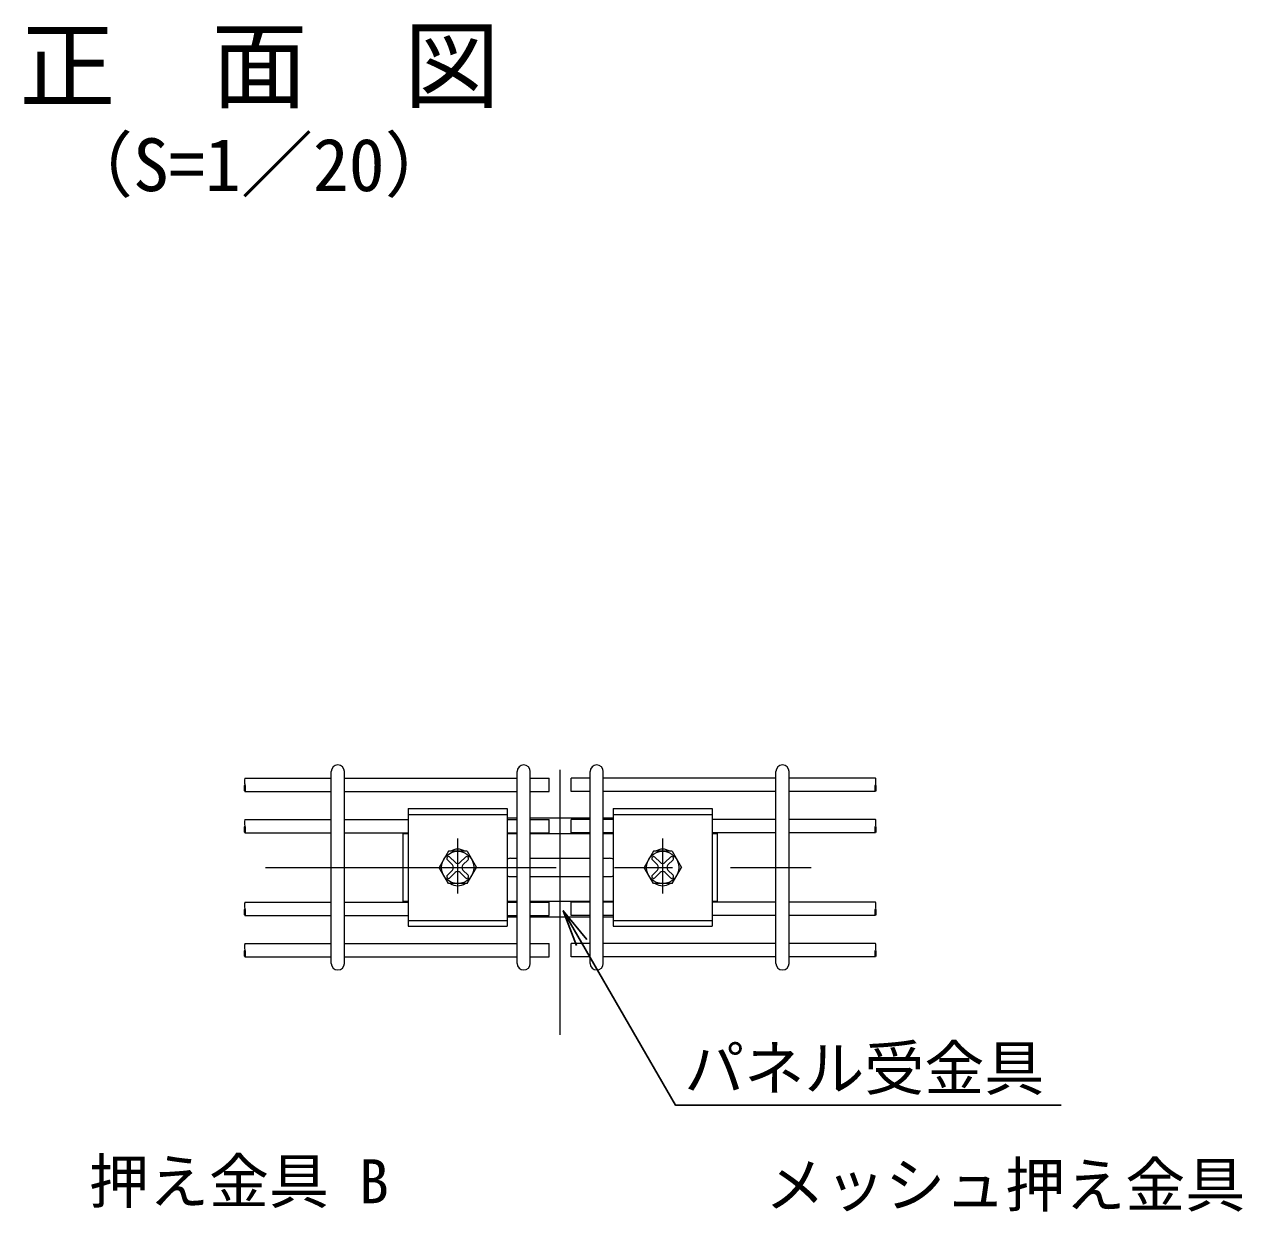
# Model space of a CAD drawing. Units: millimetres, scale not verified. Extents: x -4200 to 4200, y -2970 to 2970.
# Drawn here: x -2255 to -923, y -1597 to -300 of the extents above; entities that cross this region are included whole.
import ezdxf
from ezdxf.enums import TextEntityAlignment as Align

# ---------------------------------------------------------------- set-up
doc = ezdxf.new("R2010")
doc.units = ezdxf.units.MM
doc.header["$LTSCALE"] = 10
doc.linetypes.add('USER1', pattern=[50.8, 31.75, -6.35, 6.35, -6.35])
for name, color, linetype, lineweight in [('0-1_D-STR3', 3, 'Continuous', 13), ('0-2_D-BMK', 2, 'USER1', 13), ('0-5_D-STR2', 7, 'Continuous', 13), ('0-8_D-STR-TXT', 7, 'Continuous', 25)]:
    doc.layers.add(name, color=color, linetype=linetype, lineweight=lineweight)
doc.layers.add('0-9_D-TTL-TXT', color=7, linetype='Continuous')
doc.styles.add('ＭＳ ゴシック', font='')
doc.styles.get('ＭＳ ゴシック').set_extended_font_data('MS Gothic')

# ---------------------------------------------------------------- blocks, each defined once
blk = doc.blocks.new('MLeader3')
at = {"layer": '0-8_D-STR-TXT'}
blk.add_line((-1651.49, -1306.35), (-1665.72, -1268.37), dxfattribs=at)
for points in [[(-1639.94, -1299.68), (-1665.72, -1268.37), (-1645.72, -1303.02)], [(-1645.72, -1303.02), (-1543.16, -1480.64), (-1128.88, -1480.64), (-1121.68, -1480.64)]]:
    blk.add_lwpolyline(points, dxfattribs=at)

msp = doc.modelspace()

# ---------------------------------------------------------------- linework, layer by layer
at = {"layer": '0-1_D-STR3'}
for p, q in [((-1835.12, -1156.72), (-1835.12, -1285.36)), ((-1835.12, -1156.72), (-1727.12, -1156.72)), ((-1727.12, -1156.72), (-1727.12, -1285.36)), ((-1611.12, -1156.72), (-1611.12, -1285.36)), ((-1611.12, -1156.72), (-1503.12, -1156.72)), ((-1503.12, -1156.72), (-1503.12, -1285.36)), ((-1835.12, -1163.04), (-1727.12, -1163.04)), ((-1716.23, -1167.04), (-1727.12, -1167.04)), ((-1636.42, -1167.04), (-1701.83, -1167.04)), ((-1611.12, -1167.04), (-1622.02, -1167.04)), ((-1611.12, -1163.04), (-1503.12, -1163.04)), ((-1841.12, -1183.04), (-1841.12, -1259.04)), ((-1841.12, -1184.04), (-1835.12, -1184.04)), ((-1727.12, -1184.04), (-1716.23, -1184.04)), ((-1701.83, -1184.04), (-1636.42, -1184.04)), ((-1622.02, -1184.04), (-1611.12, -1184.04)), ((-1503.12, -1184.04), (-1497.12, -1184.04)), ((-1497.12, -1259.04), (-1497.12, -1183.04)), ((-1557.12, -1249.56), (-1557.12, -1189.55)), ((-1791.32, -1203.39), (-1801.51, -1221.04)), ((-1770.93, -1203.39), (-1791.32, -1203.39)), ((-1789.61, -1209.73), (-1783.95, -1215.39)), ((-1772.64, -1209.73), (-1778.3, -1215.39)), ((-1770.93, -1203.39), (-1760.74, -1221.04)), ((-1723.12, -1211.04), (-1716.23, -1211.04)), ((-1701.83, -1211.04), (-1636.42, -1211.04)), ((-1622.02, -1211.04), (-1615.12, -1211.04)), ((-1567.32, -1203.39), (-1577.51, -1221.04)), ((-1546.93, -1203.39), (-1567.32, -1203.39)), ((-1565.61, -1209.73), (-1559.95, -1215.39)), ((-1548.64, -1209.73), (-1554.3, -1215.39)), ((-1546.93, -1203.39), (-1536.74, -1221.04)), ((-1791.32, -1238.7), (-1801.51, -1221.04)), ((-1792.44, -1212.56), (-1786.78, -1218.21)), ((-1792.44, -1229.53), (-1786.78, -1223.87)), ((-1769.81, -1212.56), (-1775.47, -1218.21)), ((-1769.81, -1229.53), (-1775.47, -1223.87)), ((-1770.93, -1238.7), (-1760.74, -1221.04)), ((-1567.32, -1238.7), (-1577.51, -1221.04)), ((-1568.44, -1212.56), (-1562.78, -1218.21)), ((-1568.44, -1229.53), (-1562.78, -1223.87)), ((-1545.81, -1212.56), (-1551.47, -1218.21)), ((-1545.81, -1229.53), (-1551.47, -1223.87)), ((-1546.93, -1238.7), (-1536.74, -1221.04)), ((-1789.61, -1232.36), (-1783.95, -1226.7)), ((-1772.64, -1232.36), (-1778.3, -1226.7)), ((-1723.12, -1231.04), (-1716.23, -1231.04)), ((-1701.83, -1231.04), (-1636.42, -1231.04)), ((-1622.02, -1231.04), (-1615.12, -1231.04)), ((-1565.61, -1232.36), (-1559.95, -1226.7)), ((-1548.64, -1232.36), (-1554.3, -1226.7)), ((-1770.93, -1238.7), (-1791.32, -1238.7)), ((-1546.93, -1238.7), (-1567.32, -1238.7)), ((-1841.12, -1258.04), (-1835.12, -1258.04)), ((-1727.12, -1258.04), (-1716.23, -1258.04)), ((-1701.83, -1258.04), (-1636.42, -1258.04)), ((-1622.02, -1258.04), (-1611.12, -1258.04)), ((-1503.12, -1258.04), (-1497.12, -1258.04)), ((-1727.12, -1275.04), (-1716.23, -1275.04)), ((-1701.83, -1275.04), (-1636.42, -1275.04)), ((-1622.02, -1275.04), (-1611.12, -1275.04)), ((-1835.12, -1279.04), (-1727.12, -1279.04)), ((-1835.12, -1285.36), (-1727.12, -1285.36)), ((-1611.12, -1279.04), (-1503.12, -1279.04)), ((-1611.12, -1285.36), (-1503.12, -1285.36))]:
    msp.add_line(p, q, dxfattribs=at)
for centre in [(-1781.12, -1221.04), (-1557.12, -1221.04)]:
    msp.add_circle(centre, 17.66, dxfattribs=at)
for centre, radius, start, end in [((-1791.02, -1211.14), 2, 44.99953, 224.99952), ((-1781.12, -1216.04), 15, 57.53826, 122.46174), ((-1771.23, -1211.14), 2, 315, 135), ((-1723.12, -1221.04), 10, 90, 113.57818), ((-1615.12, -1221.04), 10, 66.42182, 90), ((-1567.02, -1211.14), 2, 44.99953, 224.99952), ((-1557.12, -1216.04), 15, 57.53826, 122.46174), ((-1547.23, -1211.14), 2, 315, 135), ((-1789.61, -1221.04), 4, 314.99999, 45), ((-1781.13, -1212.56), 4, 225.00001, 314.99999), ((-1772.64, -1221.04), 4, 135, 225.00001), ((-1565.61, -1221.04), 4, 314.99999, 45), ((-1557.13, -1212.56), 4, 225.00001, 314.99999), ((-1548.64, -1221.04), 4, 135, 225.00001), ((-1791.02, -1230.94), 2, 135, 314.99998), ((-1781.13, -1229.53), 4, 45, 135), ((-1771.23, -1230.94), 2, 225.00001, 44.99999), ((-1723.12, -1221.04), 10, 246.42182, 270), ((-1615.12, -1221.04), 10, 270, 293.57818), ((-1567.02, -1230.94), 2, 135, 314.99998), ((-1557.13, -1229.53), 4, 45, 135), ((-1547.23, -1230.94), 2, 225.00001, 44.99999), ((-1781.12, -1226.04), 15, 237.53826, 302.46174), ((-1557.12, -1226.04), 15, 237.53826, 302.46174)]:
    msp.add_arc(centre, radius, start, end, dxfattribs=at)
at = {"layer": '0-2_D-BMK'}
for p, q in [((-1669.12, -1403.93), (-1669.12, -1114.28)), ((-1781.12, -1249.56), (-1781.12, -1189.55)), ((-1990.97, -1221.04), (-1394.76, -1221.04))]:
    msp.add_line(p, q, dxfattribs=at)
at = {"layer": '0-5_D-STR2'}
for p, q in [((-1919.3, -1325.84), (-1919.3, -1116.24)), ((-1904.9, -1325.84), (-1904.9, -1116.24)), ((-1716.23, -1325.84), (-1716.23, -1116.24)), ((-1701.83, -1325.84), (-1701.83, -1116.24)), ((-1636.42, -1325.84), (-1636.42, -1116.24)), ((-1622.02, -1325.84), (-1622.02, -1116.24)), ((-1433.35, -1325.84), (-1433.35, -1116.24)), ((-1418.95, -1325.84), (-1418.95, -1116.24)), ((-2013.64, -1123.44), (-1919.3, -1123.44)), ((-1904.9, -1123.44), (-1716.23, -1123.44)), ((-1701.83, -1123.44), (-1681.13, -1123.44)), ((-1636.42, -1123.44), (-1657.12, -1123.44)), ((-1433.35, -1123.44), (-1622.02, -1123.44)), ((-1324.61, -1123.44), (-1418.95, -1123.44)), ((-2013.64, -1137.84), (-1919.3, -1137.84)), ((-1904.9, -1137.84), (-1716.23, -1137.84)), ((-1433.35, -1137.84), (-1622.02, -1137.84)), ((-1324.61, -1137.84), (-1418.95, -1137.84)), ((-2013.64, -1168.64), (-1919.3, -1168.64)), ((-1904.9, -1168.64), (-1835.12, -1168.64)), ((-1727.12, -1168.64), (-1716.23, -1168.64)), ((-1701.83, -1168.64), (-1681.13, -1168.64)), ((-1681.13, -1183.04), (-1681.13, -1168.64)), ((-1657.12, -1183.04), (-1657.12, -1168.64)), ((-1636.42, -1168.64), (-1657.12, -1168.64)), ((-1611.12, -1168.64), (-1622.02, -1168.64)), ((-1433.35, -1168.64), (-1503.12, -1168.64)), ((-1324.61, -1168.64), (-1418.95, -1168.64)), ((-2013.64, -1183.04), (-1919.3, -1183.04)), ((-1904.9, -1183.04), (-1835.12, -1183.04)), ((-1727.12, -1183.04), (-1716.23, -1183.04)), ((-1701.83, -1183.04), (-1681.13, -1183.04)), ((-1636.42, -1183.04), (-1657.12, -1183.04)), ((-1611.12, -1183.04), (-1622.02, -1183.04)), ((-1433.35, -1183.04), (-1503.12, -1183.04)), ((-1324.61, -1183.04), (-1418.95, -1183.04)), ((-2013.64, -1259.04), (-1919.3, -1259.04)), ((-1904.9, -1259.04), (-1835.12, -1259.04)), ((-1727.12, -1259.04), (-1716.23, -1259.04)), ((-1701.83, -1259.04), (-1681.13, -1259.04)), ((-1681.13, -1273.44), (-1681.13, -1259.04)), ((-1636.42, -1259.04), (-1657.12, -1259.04)), ((-1657.12, -1273.44), (-1657.12, -1259.04)), ((-1611.12, -1259.04), (-1622.02, -1259.04)), ((-1433.35, -1259.04), (-1503.12, -1259.04)), ((-1324.61, -1259.04), (-1418.95, -1259.04)), ((-2013.64, -1273.44), (-1919.3, -1273.44)), ((-1904.9, -1273.44), (-1835.12, -1273.44)), ((-1727.12, -1273.44), (-1716.23, -1273.44)), ((-1701.83, -1273.44), (-1681.13, -1273.44)), ((-1636.42, -1273.44), (-1657.12, -1273.44)), ((-1611.12, -1273.44), (-1622.02, -1273.44)), ((-1433.35, -1273.44), (-1503.12, -1273.44)), ((-1324.61, -1273.44), (-1418.95, -1273.44)), ((-2013.64, -1304.24), (-1919.3, -1304.24)), ((-1904.9, -1304.24), (-1716.23, -1304.24)), ((-1701.83, -1304.24), (-1681.13, -1304.24)), ((-1681.13, -1318.64), (-1681.13, -1304.24)), ((-1657.12, -1318.64), (-1657.12, -1304.24)), ((-1636.42, -1304.24), (-1657.12, -1304.24)), ((-1433.35, -1304.24), (-1622.02, -1304.24)), ((-1324.61, -1304.24), (-1418.95, -1304.24)), ((-2013.64, -1318.64), (-1919.3, -1318.64)), ((-1904.9, -1318.64), (-1716.23, -1318.64)), ((-1701.83, -1318.64), (-1681.13, -1318.64)), ((-1636.42, -1318.64), (-1657.12, -1318.64)), ((-1433.35, -1318.64), (-1622.02, -1318.64)), ((-1324.61, -1318.64), (-1418.95, -1318.64))]:
    msp.add_line(p, q, dxfattribs=at)
for points in [[(-1701.83, -1137.84), (-1681.13, -1137.84), (-1681.13, -1123.44)], [(-1636.42, -1137.84), (-1657.12, -1137.84), (-1657.12, -1123.44)]]:
    msp.add_lwpolyline(points, dxfattribs=at)
for centre, start, end in [((-1912.1, -1116.24), 0, 180), ((-1709.03, -1116.24), 0, 180), ((-1629.22, -1116.24), 0, 180), ((-1426.15, -1116.24), 0, 180), ((-1912.1, -1325.84), 180, 0), ((-1709.03, -1325.84), 180, 0), ((-1629.22, -1325.84), 180, 0), ((-1426.15, -1325.84), 180, 0)]:
    msp.add_arc(centre, 7.2, start, end, dxfattribs=at)
for centre, start_param, end_param in [((-2013.64, -1127.04), 3.1414937, 6.283185), ((-1324.61, -1127.04), 0.0000003, 3.1416916), ((-2013.64, -1172.24), 3.1414937, 6.283185), ((-1324.61, -1172.24), 0.0000003, 3.1416916), ((-2013.64, -1262.64), 3.1414937, 6.283185), ((-1324.61, -1262.64), 0.0000003, 3.1416916), ((-2013.64, -1307.84), 3.1414937, 6.283185), ((-1324.61, -1307.84), 0.0000003, 3.1416916)]:
    msp.add_ellipse(centre, major_axis=(0, -3.6), ratio=0.114898, start_param=start_param, end_param=end_param, dxfattribs=at)
for centre, major_axis in [((-2013.64, -1134.24), (0, -3.6)), ((-1324.61, -1134.24), (0, 3.6)), ((-2013.64, -1179.44), (0, -3.6)), ((-1324.61, -1179.44), (0, 3.6)), ((-2013.64, -1269.84), (0, -3.6)), ((-1324.61, -1269.84), (0, 3.6)), ((-2013.64, -1315.04), (0, -3.6)), ((-1324.61, -1315.04), (0, 3.6))]:
    msp.add_ellipse(centre, major_axis=major_axis, ratio=0.114898, dxfattribs=at)

# ---------------------------------------------------------------- block references
at = {"layer": '0-8_D-STR-TXT'}
msp.add_blockref('MLeader3', (0, 0), dxfattribs=at)

# ---------------------------------------------------------------- texts
at = {"layer": '0-8_D-STR-TXT', "style": 'ＭＳ ゴシック'}
for s, p in [('パネル受金具', (-1533.58, -1478.89)), ('押え金具 B', (-2184.16, -1602.44)), ('メッシュ押え金具', (-1445.22, -1606.34))]:
    msp.add_text(s, height=48.09, dxfattribs=at).set_placement(p, align=Align.BOTTOM_LEFT)
at = {"layer": '0-9_D-TTL-TXT', "style": 'ＭＳ ゴシック'}
for s, height, p in [('正\u3000面\u3000図', 76.98, (-2260.1, -406)), ('（S=1／20）', 57.7, (-2214.61, -499.2))]:
    msp.add_text(s, height=height, dxfattribs=at).set_placement(p, align=Align.BOTTOM_LEFT)

doc.saveas('drawing.dxf')
